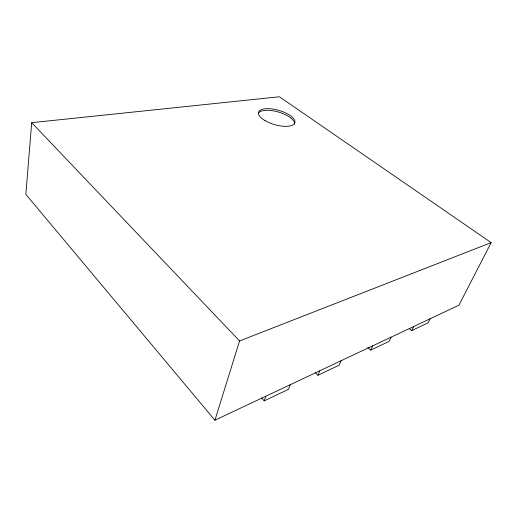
<?xml version="1.0" encoding="UTF-8"?>
<svg xmlns="http://www.w3.org/2000/svg" width="517" height="517" viewBox="0 0 517 517"><rect width="100%" height="100%" fill="white"/><g stroke="black" fill="none" stroke-linecap="round" stroke-linejoin="round"><path stroke-width="0.78" d="M31.699 122.671L25.85 194.36L214.917 420.231L458.934 305.179L491.15 242.628L279.426 96.769L31.699 122.671L239.565 340.949L214.917 420.231M261.492 397.916L264.2 400.875L265.867 396.209M290.218 384.726L288.48 389.314L264.2 400.875M315.118 372.453L317.955 375.277L319.771 370.792M341.039 360.769L339.178 365.17L317.955 375.277M367.807 347.437L370.773 350.119L372.686 345.841M391.123 337.149L389.178 341.356L370.773 350.119M409.322 328.586L411.726 330.615L413.703 326.505M430.086 318.782L428.089 322.821L411.726 330.615M239.565 340.949L491.15 242.628M258.39 113.281A18.877 7.464 16 0 1 278.909 112.163A18.877 7.464 16 0 1 294.451 124.112M265.072 120.648A18.903 7.432 16 0 0 294.755 123.078A18.903 7.432 16 0 0 270.32 108.77A18.903 7.432 16 0 0 265.072 120.648"/></g></svg>
